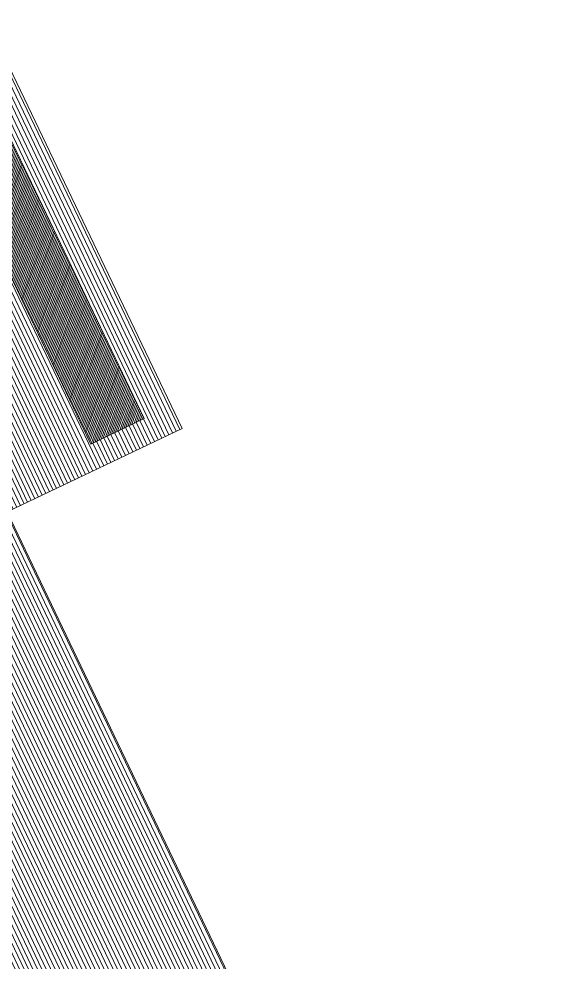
# Model space of a CAD drawing. Header units: metres. Extents: x 679304 to 680626, y 2747329 to 2750056.
# Drawn here: x 679519.87 to 679523.02, y 2747480.39 to 2747485.98 of the extents above; entities that cross this region are included whole.
import ezdxf

# ---------------------------------------------------------------- set-up
doc = ezdxf.new("R2010")
doc.units = ezdxf.units.M
for name, color, linetype, lineweight in [('02-L-projecció', 6, 'Continuous', 5), ('02-L-seccionat', 4, 'Continuous', 5), ('3-TR Formigó', 252, 'Continuous', 0), ('3-TR terra compactada', 45, 'Continuous', 0)]:
    doc.layers.add(name, color=color, linetype=linetype, lineweight=lineweight)

# ---------------------------------------------------------------- blocks, each defined once
blk = doc.blocks.new('General Section WaterFalls')
at = {"layer": '3-TR Formigó'}
h = blk.add_hatch(dxfattribs=at)
h.set_pattern_fill('ANSI31', color=256, scale=0.003, angle=90, style=0)
h.set_pattern_definition([(134.9999999999999, (76.98708893312141, -33.79769780533389), (-0.0067351920908019, -0.0067351920908019), [])])
h.paths.add_polyline_path([(79.98875382775441, -35.43771831644699), (79.2685445942916, -35.43771831691265), (79.26854959130287, -33.05776493577287), (78.83855410292745, -33.05776416347362), (78.838545109611, -35.43771901470609), (77.43852502806112, -35.43748719710857), (77.43852502806112, -35.78748719068244), (79.98875382728875, -35.78771875007078)])
at = {"layer": '3-TR terra compactada'}
h = blk.add_hatch(dxfattribs=at)
h.set_pattern_fill('LINE', color=256, scale=0.0075)
h.set_pattern_definition([(360, (-1.593222050461918, -1.450000001117587), (0, 0.0238125), [])])
edge = h.paths.add_edge_path(flags=16)
edge.add_arc((87.91270721703766, -34.89102650922723), 0.0300000000000011, 0, 360)
h.paths.add_polyline_path([(60.86794612370431, -34.06345526850782), (60.86794612370431, -34.8165326055605), (77.28848761087283, -34.81653260439634), (77.28848760994151, -35.96653260430321), (94.02980208816007, -35.96653260337189), (94.02346620196477, -34.53352967253886), (88.77741158520803, -34.42881766473874), (88.7764219455421, -34.4783984052483), (88.67512278445065, -34.85645277681761), (84.06023222394288, -34.76436978625134), (83.96552849235012, -34.41241660504602), (83.95774579746649, -34.38224918977358), (83.95875280490145, -34.33179827523418), (79.98875382728875, -34.25026744417846), (79.98875382775441, -35.78771875007078), (77.43852502759546, -35.78771875007078), (77.43852502852678, -35.43748732609675), (78.61814005719498, -35.43770227907226), (78.05505687510595, -33.4629564518109), (67.10211191978306, -33.3788115279749), (67.01179703883827, -33.17811179091223), (66.85097349714488, -33.17687627975829), (63.56725041614845, -33.15126436809078), (63.56725041707978, -34.70336046814919), (61.01713174395263, -34.70336046768352), (61.0171317444183, -34.35336060426198), (62.10765844490379, -34.35336060402915), (61.58575402200222, -32.50950451311656), (50.68157043308019, -32.42573419259861), (50.59114177431911, -32.2250335814897), (50.42511908290908, -32.2237581287045), (47.14811543934047, -32.19819437991828), (47.14721526950597, -33.38156245509163), (44.99754665372893, -33.38156245509163), (44.99754665279761, -33.03156259073876), (45.56926759378984, -33.03156259120442), (45.14311256445944, -31.55625739693642), (34.2616229839623, -31.47266142093577), (34.17091776337475, -31.2719586850144), (34.00475173024461, -31.27068213094026), (30.72633214015514, -31.24511096207425), (30.72633214108646, -32.37863686797209), (28.57621343620122, -32.37863686820492), (28.57621343526989, -32.02863700361922), (29.14793437626213, -32.02863700361922), (28.72177934786305, -30.55333180958405), (17.8412764519453, -30.4697434140835), (17.68143947003409, -31.50181839196012), (28.27606689184904, -31.50181839149445), (28.27606689091772, -32.61037793336436), (44.44740463607013, -32.61037793196738), (44.44740463700145, -34.06345526920631)])
at = {"layer": '02-L-projecció'}
for points in [[(88.77741158520803, -34.42881766473874), (94.02346620196477, -34.53352967253886), (94.02980208816007, -35.96653260337189), (77.28848760994151, -35.96653260430321), (77.28848761087283, -34.81653260439634), (60.86794612370431, -34.8165326055605)], [(63.56725041614845, -33.15126436809078), (66.85097349714488, -33.17687627975829), (67.01179703883827, -33.17811179091223), (67.10211191978306, -33.3788115279749), (78.05505687510595, -33.4629564518109), (78.61814005719498, -35.43770227907226), (77.43852502852678, -35.43748732609675), (77.43852502759546, -35.78771875007078), (79.98875382775441, -35.78771875007078), (79.98875382728875, -34.25026744417846), (83.96552851935849, -34.3319335191045)]]:
    blk.add_lwpolyline(points, dxfattribs=at)
at = {"layer": '02-L-seccionat'}
blk.add_lwpolyline([(79.26854407880455, -33.05776452412829), (79.26854408020154, -35.43771829130128), (79.98875382775441, -35.43771834275685), (79.98875382728875, -35.78771875007078), (77.43852502806112, -35.78748719068244), (77.43852502852678, -35.43748732609675), (78.83854459458962, -35.43771888571792), (78.83854859089479, -33.0577645751182), (79.26854407880455, -33.05776452412829)], dxfattribs=at)

msp = doc.modelspace()

# ---------------------------------------------------------------- block references
at = {"rotation": 115.5575828871377}
msp.add_blockref('General Section WaterFalls', (679521.7318272467, 2747398.310749386), dxfattribs=at)

doc.saveas('drawing.dxf')
